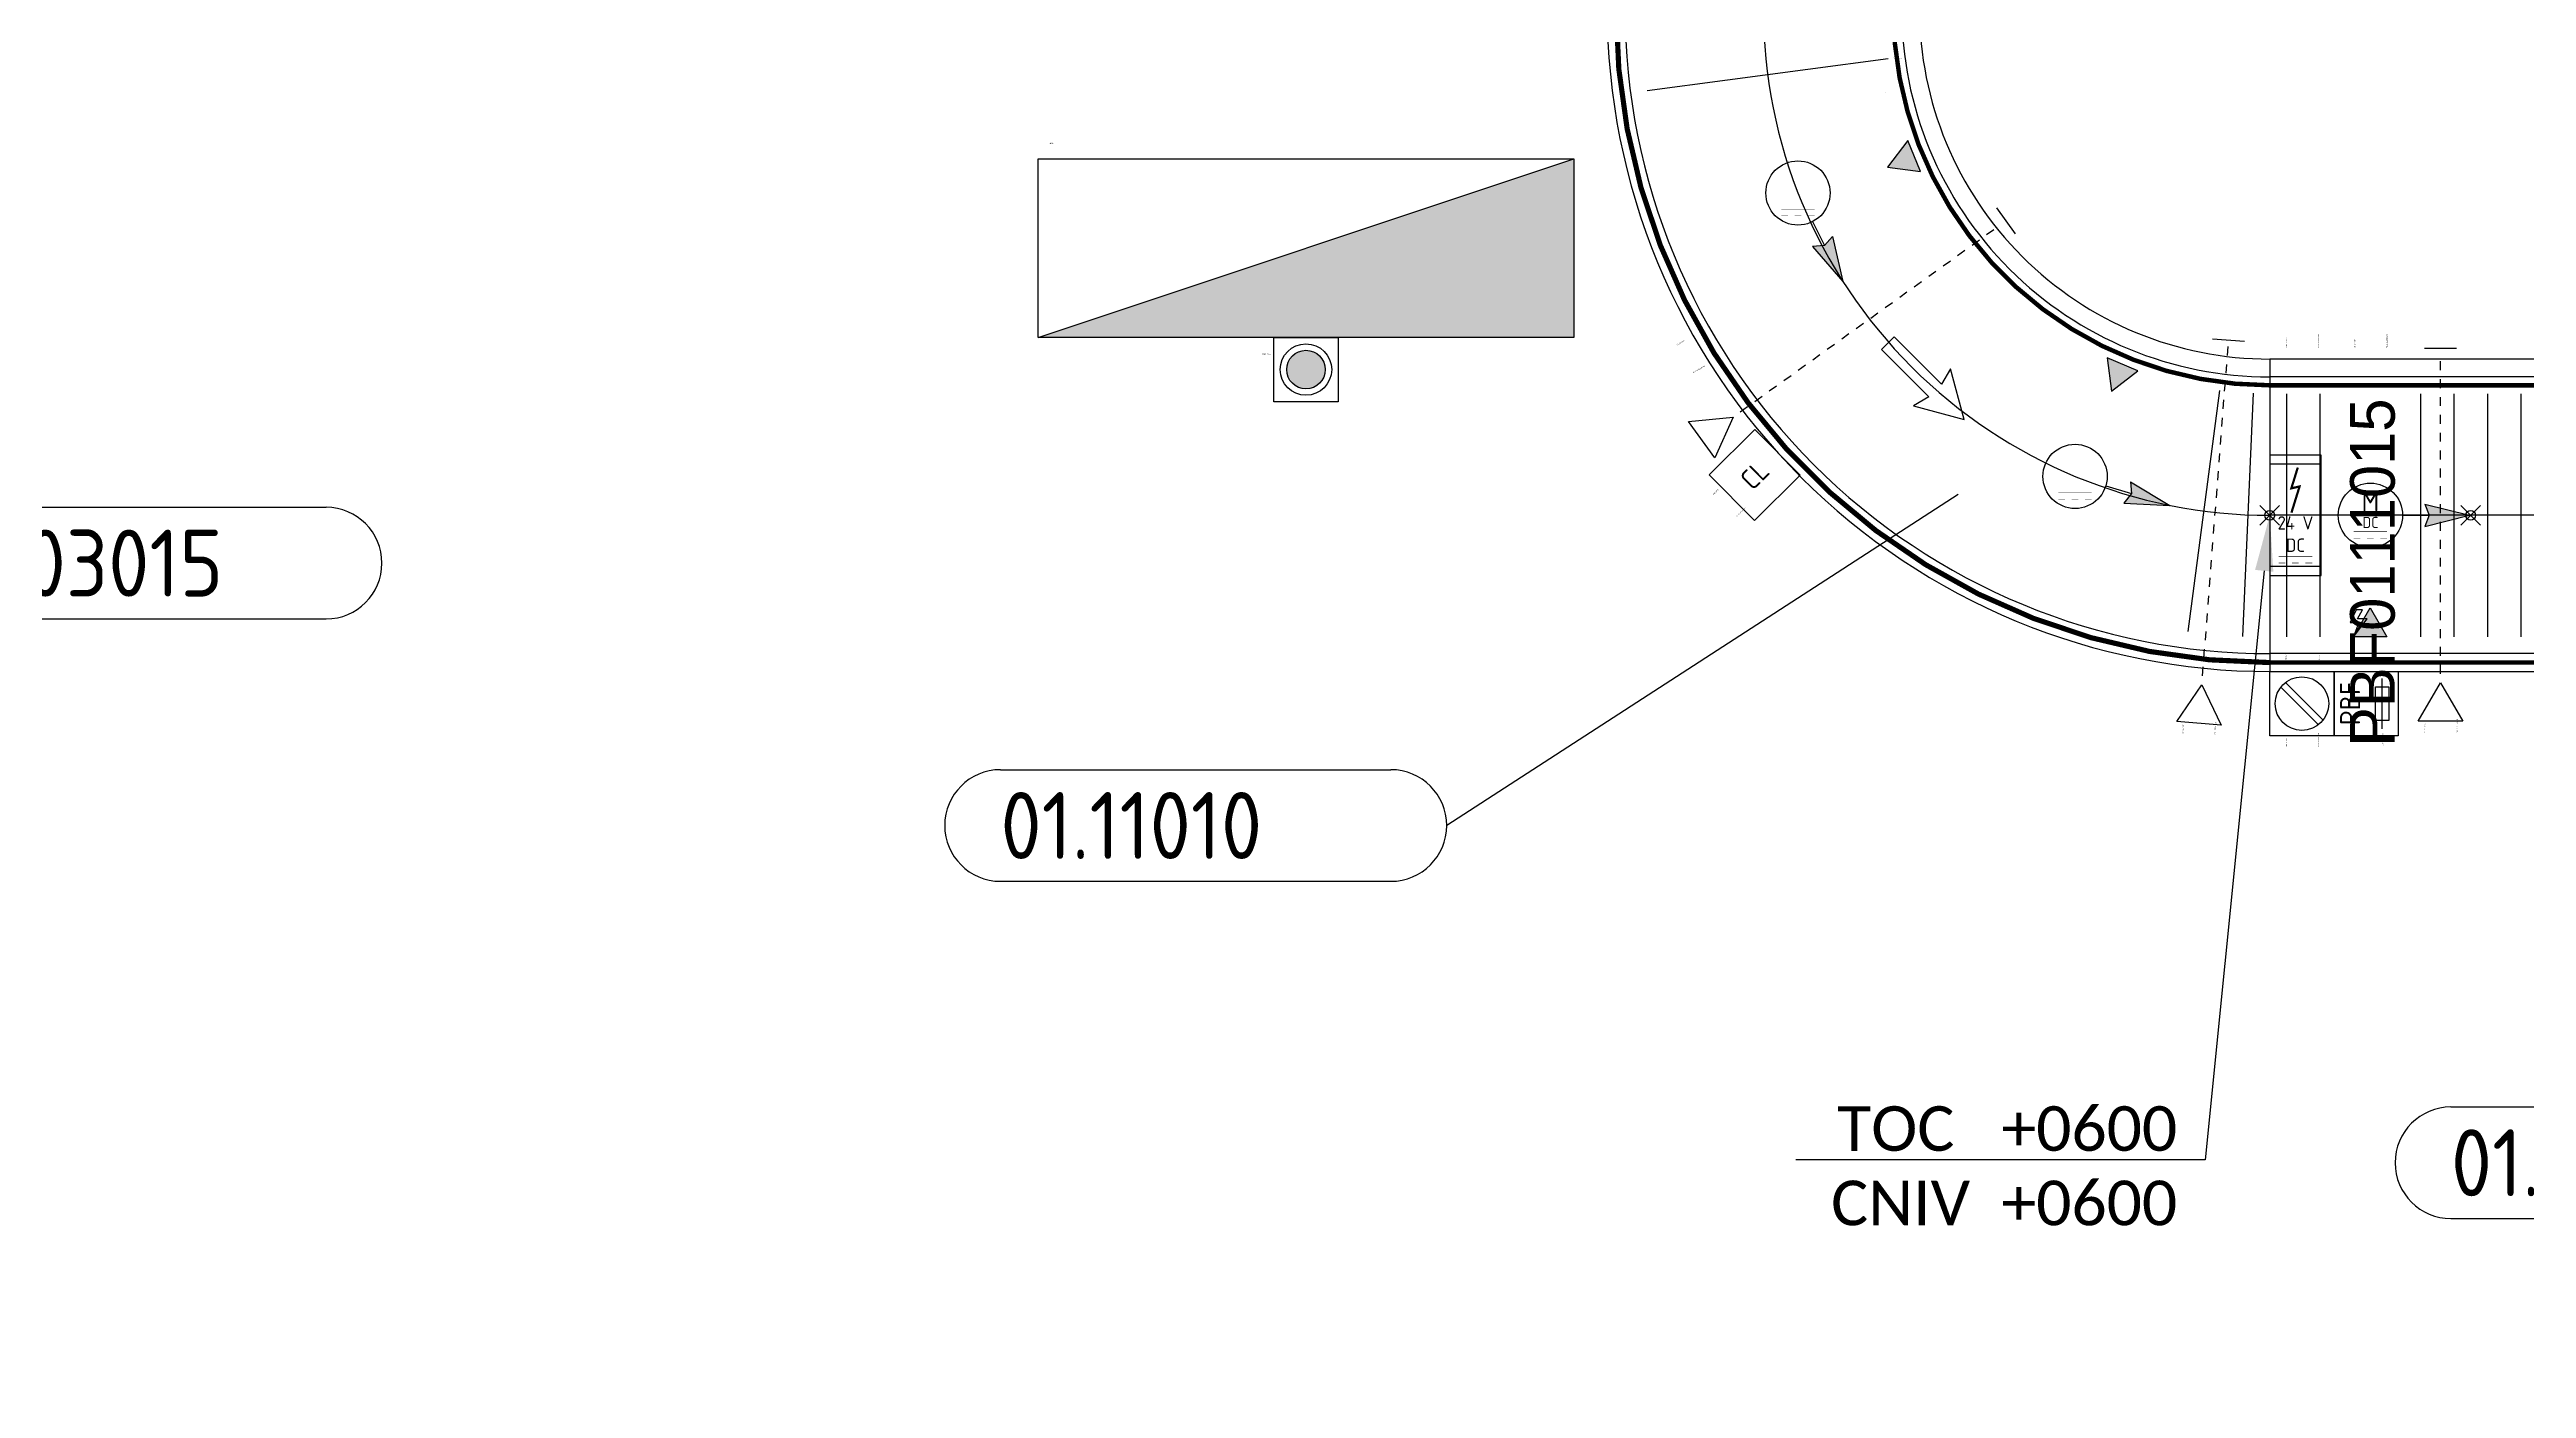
# Model space of a CAD drawing. Header units: millimetres. Extents: x -237058 to -184775, y -34272 to -10386.
# Drawn here: x -217134 to -211584, y -23272 to -20272 of the extents above; entities that cross this region are included whole.
import ezdxf
from ezdxf import colors
from ezdxf.entities.mleader import LeaderData, LeaderLine
from ezdxf.enums import TextEntityAlignment as Align
from ezdxf.math import Vec2, Vec3

# ---------------------------------------------------------------- set-up
doc = ezdxf.new("R2018")
doc.units = ezdxf.units.MM
doc.header["$PDMODE"] = 35
doc.header["$PDSIZE"] = 22
for name, color, linetype in [('0_SA-Comp_230V', 7, 'Continuous'), ('0_SA-Comp_400V', 7, 'Continuous'), ('0_SA-Comp_Cabinets', 7, 'Continuous'), ('0_SA-Comp_ICE', 4, 'Continuous'), ('0_SA-Comp_Profinet', 7, 'Continuous'), ('0_SA-Comp_Safety', 30, 'Continuous'), ('0_TOC+0600_conv_ICE', 7, 'Continuous'), ('conv_accumulation', 3, 'Continuous'), ('conv_beltside', 74, 'Continuous'), ('conv_centerline', 140, 'Continuous'), ('conv_direction', 30, 'Continuous'), ('conv_e-side', 12, 'Continuous'), ('conv_nodes', 7, 'Continuous'), ('conv_POSNR', 3, 'Continuous'), ('conv_speeds', 7, 'Continuous'), ('conv_type', 7, 'Continuous')]:
    doc.layers.add(name, color=color, linetype=linetype)
doc.layers.add('conv_textures', color=7, linetype='Continuous', true_color=0x5a6e7e)
doc.styles.add('ICE_25', font='calibri.ttf', dxfattribs={"height": 25})
doc.styles.add('Int_Kader_2.0', font='calibri.ttf', dxfattribs={"height": 2})
doc.styles.get("Standard").update_dxf_attribs({"font": 'isocp.shx'})

# ---------------------------------------------------------------- blocks, each defined once
blk = doc.blocks.new('ICE_sub-block_balloon_S')
at = {"layer": 'conv_POSNR'}
for p, q in [((-437.5, 125), (437.5, 125)), ((-437.5, -125), (437.5, -125))]:
    blk.add_line(p, q, dxfattribs=at)
for centre, start, end in [((-437.5, 0), 90, 270), ((437.5, 0), 270, 90)]:
    blk.add_arc(centre, 125, start, end, dxfattribs=at)
blk = doc.blocks.new('ICE_sub-block_direction')
at = {"layer": 'conv_direction'}
for p, q in [((75, 20), (64.6, 58.6)), ((64.6, 58.6), (166.2, 0)), ((-75, -20), (-75, 20)), ((-75, 20), (75, 20)), ((166.2, 0), (64.6, -58.6)), ((75, -20), (-75, -20)), ((64.6, -58.6), (75, -20))]:
    blk.add_line(p, q, dxfattribs=at)
blk = doc.blocks.new('ICE_sub-block_accumulation')
at = {"layer": 'conv_accumulation'}
h = blk.add_hatch(color=256, dxfattribs=at)
h.dxf.hatch_style = 1
h.paths.add_polyline_path([(0, 65), (-37.5, 0), (37.5, 0)])
for p, q in [((-37.5, 0), (0, 65)), ((0, 65), (37.5, 0)), ((37.5, 0), (-37.5, 0))]:
    blk.add_line(p, q, dxfattribs=at)
blk = doc.blocks.new('power_supply_sign')
blk.add_lwpolyline([(0, 0), (30.5, 40.8), (8.7, 40.8), (20.3, 60.9), (5.8, 60.9), (-7.4, 32.6), (11.9, 32.6)], close=True)
blk = doc.blocks.new('*U252')
for p, q in [((0, 250), (0, 210)), ((2800, 250), (0, 250)), ((2800, 210), (2800, 250)), ((0, 210), (0, -210)), ((2800, 210), (0, 210)), ((2800, -210), (2800, 210)), ((0, -210), (0, -250)), ((2800, -210), (0, -210)), ((2800, -250), (2800, -210)), ((0, -250), (2800, -250))]:
    blk.add_line(p, q)
at = {"layer": 'conv_beltside', "const_width": 10}
blk.add_lwpolyline([(0, 191.2), (2800, 191.2)], dxfattribs=at)
at = {"layer": 'conv_centerline'}
blk.add_line((0, 0), (2800, 0), dxfattribs=at)
at = {"layer": 'conv_e-side', "const_width": 10}
blk.add_lwpolyline([(0, 230), (2800, 230)], dxfattribs=at)
at = {"layer": 'conv_nodes'}
for p in [(0, 0), (700, 0), (1400, 0), (2100, 0), (2800, 0)]:
    blk.add_point(p, dxfattribs=at)
at = {"layer": 'conv_POSNR'}
blk.add_line((2215.6, 120.8), (2022.4, 1234.5), dxfattribs=at)
at = {"layer": 'conv_textures'}
for p, q in [((50, 172.5), (50, -172.5)), ((150, 172.5), (150, -172.5)), ((550, 172.5), (550, -172.5)), ((650, 172.5), (650, -172.5)), ((750, 172.5), (750, -172.5)), ((850, 172.5), (850, -172.5)), ((1250, 172.5), (1250, -172.5)), ((1350, 172.5), (1350, -172.5)), ((1450, 172.5), (1450, -172.5)), ((1550, 172.5), (1550, -172.5)), ((1950, 172.5), (1950, -172.5)), ((2050, 172.5), (2050, -172.5)), ((2150, 172.5), (2150, -172.5)), ((2250, 172.5), (2250, -172.5)), ((2650, 172.5), (2650, -172.5)), ((2750, 172.5), (2750, -172.5))]:
    blk.add_line(p, q, dxfattribs=at)
at = {"rotation": 90.00000000000001}
blk.add_blockref('ICE_sub-block_balloon_S', (2022.4, 1797), dxfattribs=at)
for name, p in [('ICE_sub-block_direction', (1400, 0)), ('ICE_sub-block_direction', (1400, 0)), ('ICE_sub-block_accumulation', (350, -172.5)), ('ICE_sub-block_accumulation', (1050, -172.5)), ('ICE_sub-block_accumulation', (1750, -172.5)), ('ICE_sub-block_accumulation', (2450, -172.5)), ('power_supply_sign', (200, -172.5))]:
    blk.add_blockref(name, p)
at = {"layer": 'conv_POSNR', "flags": 8}
blk.add_attdef('position_number', (2097.4, 1359.5), '', height=150, rotation=90, dxfattribs=at)
at = {"layer": 'conv_speeds', "lineweight": 30, "flags": 2}
for tag, p in [('v', (50, -210)), ('a', (125, -210))]:
    blk.add_attdef(tag, text='', height=25, rotation=270, dxfattribs=at).set_placement(p, align=Align.MIDDLE_RIGHT)
at = {"layer": 'conv_type', "style": 'ICE_25', "flags": 10}
blk.add_attdef('identifier', (15, -242.5), '', height=25, dxfattribs=at)
blk = doc.blocks.new('*U264')
for p, q in [((0, 350), (0, 310)), ((1800, 350), (0, 350)), ((1800, 310), (1800, 350)), ((0, 310), (0, -310)), ((1800, 310), (0, 310)), ((1800, -310), (1800, 310)), ((0, -310), (0, -350)), ((1800, -310), (0, -310)), ((1800, -350), (1800, -310)), ((0, -350), (1800, -350))]:
    blk.add_line(p, q)
at = {"layer": 'conv_beltside', "const_width": 10}
blk.add_lwpolyline([(0, 291.2), (1800, 291.2)], dxfattribs=at)
at = {"layer": 'conv_centerline'}
blk.add_line((1800, 0), (0, 0), dxfattribs=at)
at = {"layer": 'conv_e-side', "const_width": 10}
blk.add_lwpolyline([(0, -330), (1800, -330)], dxfattribs=at)
at = {"layer": 'conv_nodes'}
for p in [(450, 0), (900, 0), (1350, 0), (1800, 0), (0, 0)]:
    blk.add_point(p, dxfattribs=at)
at = {"layer": 'conv_POSNR'}
blk.add_line((1399.3, -1410.6), (1506.3, -231.5), dxfattribs=at)
at = {"layer": 'conv_textures'}
for p, q in [((37.5, 272.5), (37.5, -272.5)), ((112.5, 272.5), (112.5, -272.5)), ((337.5, 272.5), (337.5, -272.5)), ((412.5, 272.5), (412.5, -272.5)), ((487.5, 272.5), (487.5, -272.5)), ((562.5, 272.5), (562.5, -272.5)), ((787.5, 272.5), (787.5, -272.5)), ((862.5, 272.5), (862.5, -272.5)), ((937.5, 272.5), (937.5, -272.5)), ((1012.5, 272.5), (1012.5, -272.5)), ((1237.5, 272.5), (1237.5, -272.5)), ((1312.5, 272.5), (1312.5, -272.5)), ((1387.5, 272.5), (1387.5, -272.5)), ((1462.5, 272.5), (1462.5, -272.5)), ((1687.5, 272.5), (1687.5, -272.5)), ((1762.5, 272.5), (1762.5, -272.5))]:
    blk.add_line(p, q, dxfattribs=at)
for name, p in [('power_supply_sign', (187.5, -272.5)), ('ICE_sub-block_balloon_S', (843.4, -1450.6))]:
    blk.add_blockref(name, p)
at = {"layer": 'conv_accumulation'}
for p in [(225, -272.5), (675, -272.5), (1125, -272.5), (1575, -272.5)]:
    blk.add_blockref('ICE_sub-block_accumulation', p, dxfattribs=at)
at = {"layer": 'conv_direction'}
blk.add_blockref('ICE_sub-block_direction', (900, 0), dxfattribs=at)
blk.add_blockref('ICE_sub-block_direction', (900, 0), dxfattribs=at)
at = {"layer": 'conv_POSNR', "flags": 8}
blk.add_attdef('position_number', (405.9, -1525.6), '', height=150, dxfattribs=at)
at = {"layer": 'conv_speeds', "lineweight": 30, "flags": 2}
for tag, p in [('v', (37.5, -310)), ('a', (112.5, -310))]:
    blk.add_attdef(tag, text='', height=25, rotation=270, dxfattribs=at).set_placement(p, align=Align.MIDDLE_RIGHT)
at = {"layer": 'conv_type', "style": 'ICE_25', "flags": 10}
blk.add_attdef('identifier', (15, -342.5), '', height=25, dxfattribs=at)
blk = doc.blocks.new('*U266')
for p, q in [((785, 1135), (825, 1135)), ((825, 1135), (1445, 1135)), ((1445, 1135), (1485, 1135)), ((0, 350), (0, 310)), ((0, 310), (0, -310)), ((0, -310), (0, -350))]:
    blk.add_line(p, q)
for radius in [1485, 1445, 825, 785]:
    blk.add_arc((0, 1135), radius, 270, 0)
at = {"layer": 'conv_beltside', "const_width": 10}
blk.add_lwpolyline([(843.8, 1135, -0.414214), (0, 291.2)], format="xyb", dxfattribs=at)
at = {"layer": 'conv_centerline'}
blk.add_arc((0, 1135), 1135, 270, 0, dxfattribs=at)
at = {"layer": 'conv_e-side', "const_width": 11.6}
blk.add_lwpolyline([(1465, 1135, -0.414214), (0, -330)], format="xyb", dxfattribs=at)
at = {"layer": 'conv_nodes'}
for p in [(1135, 1135), (0, 0)]:
    blk.add_point(p, dxfattribs=at)
at = {"layer": 'conv_POSNR'}
blk.add_line((1088.4, 436.5), (1830, -709.4), dxfattribs=at)
at = {"layer": 'conv_textures'}
for p, q in [((861.7, 1097.4), (1406.2, 1073.6)), ((855.1, 1022.4), (1395.5, 951.3)), ((112.6, 279.9), (183.7, -260.5)), ((37.6, 273.3), (61.4, -271.2))]:
    blk.add_line(p, q, dxfattribs=at)
at = {"xscale": -1}
for p, rotation in [((796.8, 804.9), 247.5000000000001), ((330.1, 338.2), 202.5000000000001)]:
    blk.add_blockref('ICE_sub-block_accumulation', p, dxfattribs=dict(at, rotation=rotation))
at = {"xscale": -0.0009999999999999434, "yscale": 0.0009999999999999434, "zscale": 0.0009999999999999434, "rotation": 180}
blk.add_blockref('power_supply_sign', (187.6, 273.3), dxfattribs=at)
at = {"rotation": 90.00000000000001}
blk.add_blockref('ICE_sub-block_balloon_S', (1830, -1271.9), dxfattribs=at)
at = {"layer": 'conv_direction', "xscale": -1, "rotation": 225}
blk.add_blockref('ICE_sub-block_direction', (802.6, 332.4), dxfattribs=at)
at = {"layer": 'conv_POSNR', "flags": 8}
blk.add_attdef('position_number', (1905, -1709.4), '', height=150, rotation=90, dxfattribs=at)
at = {"layer": 'conv_speeds', "lineweight": 30, "flags": 2}
for tag, p in [('v', (37.6, 310)), ('a', (112.6, 310))]:
    blk.add_attdef(tag, text='', height=25, rotation=270, dxfattribs=at).set_placement(p, align=Align.MIDDLE_LEFT)
at = {"layer": 'conv_type', "style": 'ICE_25', "flags": 10}
blk.add_attdef('identifier', (38.4, -344.4), '', height=25, rotation=7.5, dxfattribs=at)
blk = doc.blocks.new('*U43')
at = {"ltscale": 0.5}
blk.add_lwpolyline([(-72, 72), (72, 72), (72, -72), (-72, -72)], close=True, dxfattribs=at)
at = {"insert": (0, 0), "char_height": 45, "width": 90.621, "attachment_point": 5, "rotation": 270}
blk.add_mtext('\\pxqc;CL', dxfattribs=at)
at = {"lineweight": 30, "flags": 19}
for tag, p in [('EPLAN_REF', (-36, 97.1)), ('FUNC_REF', (36, 96.9))]:
    blk.add_attdef(tag, text='', height=50, rotation=269.9158, dxfattribs=at).set_placement(p, align=Align.MIDDLE_RIGHT)
blk = doc.blocks.new('*U290')
at = {"ltscale": 0.5}
h = blk.add_hatch(color=256, dxfattribs=at)
h.dxf.hatch_style = 1
h.paths.add_polyline_path([(117.7, 59.7), (120.1, 32.9), (198, 100.4), (97.5, 77.5)])
blk.add_line((64.2, 32.6), (117.7, 59.7))
for p, q in [((97.5, 77.5), (198, 100.4)), ((97.5, 77.5), (117.7, 59.7)), ((117.7, 59.7), (120.1, 32.9)), ((120.1, 32.9), (198, 100.4))]:
    blk.add_line(p, q, dxfattribs=at)
at = {"ltscale": 0.5, "const_width": 1}
for points in [[(36, -37.5), (36, 37.5)], [(51, 22.5), (51, 37.5)], [(51, -7.5), (51, 7.5)], [(51, -37.5), (51, -22.5)]]:
    blk.add_lwpolyline(points, dxfattribs=at)
blk.add_circle((0, 0), 72)
at = {"lineweight": 30, "flags": 5}
for tag, p in [('FUNC_REF', (339.6, -272.5)), ('EPLAN_REF', (401.9, -236.5))]:
    blk.add_attdef(tag, text='', height=50, rotation=120, dxfattribs=at).set_placement(p, align=Align.MIDDLE_RIGHT)
blk = doc.blocks.new('*U291')
at = {"ltscale": 0.5}
h = blk.add_hatch(color=256, dxfattribs=at)
h.dxf.hatch_style = 1
h.paths.add_polyline_path([(38.7, 126.2), (59.7, 109.3), (65.1, 212.2), (11.9, 124)])
for p, q in [((11.9, 124), (65.1, 212.2)), ((59.7, 109.3), (65.1, 212.2)), ((11.9, 124), (38.7, 126.2)), ((38.7, 126.2), (59.7, 109.3))]:
    blk.add_line(p, q, dxfattribs=at)
blk.add_line((21.1, 68.8), (38.7, 126.2))
at = {"ltscale": 0.5, "const_width": 1}
for points in [[(36, -37.5), (36, 37.5)], [(51, 22.5), (51, 37.5)], [(51, -7.5), (51, 7.5)], [(51, -37.5), (51, -22.5)]]:
    blk.add_lwpolyline(points, dxfattribs=at)
blk.add_circle((0, 0), 72)
at = {"lineweight": 30, "flags": 10}
for tag, p in [('EPLAN_REF', (357.7, -115.2)), ('FUNC_REF', (331.6, -182.4))]:
    blk.add_attdef(tag, text='', height=50, rotation=158.7959, dxfattribs=at).set_placement(p, align=Align.MIDDLE_RIGHT)
blk = doc.blocks.new('*U86')
at = {"ltscale": 0.5}
for p, q in [((0, 0), (19.1, 98.2)), ((19.1, 98.2), (94.6, 32.5)), ((94.6, 32.5), (0, 0)), ((-466.8, -591.6), (-521.1, -544.3))]:
    blk.add_line(p, q, dxfattribs=at)
for p, q in [((-39.4, -45.3), (-52.5, -60.4)), ((-13.1, -15.1), (-26.2, -30.2)), ((-91.9, -105.6), (-105, -120.7)), ((-65.6, -75.5), (-78.7, -90.5)), ((-144.4, -166), (-157.5, -181.1)), ((-118.1, -135.8), (-131.2, -150.9)), ((-170.6, -196.2), (-183.7, -211.3)), ((-223.1, -256.6), (-236.2, -271.6)), ((-196.9, -226.4), (-210, -241.5)), ((-275.6, -316.9), (-288.7, -332)), ((-249.4, -286.7), (-262.5, -301.8)), ((-328.1, -377.3), (-341.2, -392.4)), ((-301.9, -347.1), (-315, -362.2)), ((-380.6, -437.6), (-393.7, -452.7)), ((-354.4, -407.5), (-367.5, -422.6)), ((-433.1, -498), (-446.2, -513.1)), ((-406.9, -467.8), (-420, -482.9)), ((-459.4, -528.2), (-472.5, -543.3))]:
    blk.add_line(p, q)
at = {"lineweight": 30, "flags": 55}
for tag, p in [('EPLAN_REF', (46.1, 107.8)), ('FUNC_REF', (100.4, 60.6))]:
    blk.add_attdef(tag, text='', height=50, rotation=228.9869, dxfattribs=at).set_placement(p, align=Align.MIDDLE_RIGHT)
blk = doc.blocks.new('*U87')
at = {"ltscale": 0.5}
for p, q in [((0, 0), (82.9, 55.9)), ((82.9, 55.9), (89.9, -43.9)), ((89.9, -43.9), (0, 0)), ((-770.5, -89.8), (-775.5, -17.9))]:
    blk.add_line(p, q, dxfattribs=at)
for p, q in [((-738.2, -51.4), (-758.2, -52.8)), ((-698.3, -48.6), (-718.3, -50)), ((-658.4, -45.9), (-678.4, -47.2)), ((-618.5, -43.1), (-638.5, -44.5)), ((-578.6, -40.3), (-598.5, -41.7)), ((-538.7, -37.5), (-558.6, -38.9)), ((-498.8, -34.7), (-518.7, -36.1)), ((-458.9, -32), (-478.8, -33.4)), ((-419, -29.2), (-438.9, -30.6)), ((-379.1, -26.4), (-399, -27.8)), ((-339.2, -23.6), (-359.1, -25)), ((-299.3, -20.8), (-319.2, -22.2)), ((-259.4, -18.1), (-279.3, -19.5)), ((-219.5, -15.3), (-239.4, -16.7)), ((-179.6, -12.5), (-199.5, -13.9)), ((-139.7, -9.7), (-159.6, -11.1)), ((-99.8, -6.9), (-119.7, -8.3)), ((-59.9, -4.2), (-79.8, -5.6)), ((-20, -1.4), (-39.9, -2.8))]:
    blk.add_line(p, q)
at = {"lineweight": 30, "flags": 29}
for tag, p in [('EPLAN_REF', (108.6, 43.8)), ('FUNC_REF', (114.1, -28))]:
    blk.add_attdef(tag, text='', height=50, rotation=184.3694, dxfattribs=at).set_placement(p, align=Align.MIDDLE_RIGHT)
blk = doc.blocks.new('*U92')
at = {"color": 30, "true_color": 0xf8991e}
for points in [[(-57.5, -135), (57.5, -135), (57.5, 135), (-57.5, 135)], [(-57.5, 115), (57.5, 115), (57.5, 135), (-57.5, 135)], [(-57.5, -135), (57.5, -135), (57.5, -115), (-57.5, -115)]]:
    blk.add_lwpolyline(points, close=True, dxfattribs=at)
at = {"color": 3, "const_width": 5}
blk.add_lwpolyline([(5.2, 107), (-9.2, 60.4), (9.2, 64.6), (-9, 5.8)], dxfattribs=at)
at = {"ltscale": 0.5, "const_width": 1}
for points in [[(-37.5, -92), (37.5, -92)], [(-37.5, -107), (-22.5, -107)], [(-7.5, -107), (7.5, -107)], [(22.5, -107), (37.5, -107)]]:
    blk.add_lwpolyline(points, dxfattribs=at)
at = {"ltscale": 0.5, "insert": (0, -42), "char_height": 30, "attachment_point": 5}
blk.add_mtext_dynamic_manual_height_columns('\\pxqc;24 V\\PDC', width=115, gutter_width=6.25, heights=[0], dxfattribs=at)
at = {"lineweight": 30}
for tag, p in [('FUNC_REF', (-21.5, 375)), ('EPLAN_REF', (50.5, 375))]:
    blk.add_attdef(tag, text='', height=50, rotation=90, dxfattribs=at).set_placement(p, align=Align.MIDDLE_LEFT)
blk = doc.blocks.new('*U95')
at = {"ltscale": 0.5}
for p, q in [((-36, 749.2), (36, 749.2)), ((-50, -86.6), (0, 0)), ((0, 0), (50, -86.6)), ((50, -86.6), (-50, -86.6))]:
    blk.add_line(p, q, dxfattribs=at)
for p, q in [((0, 700), (0, 720)), ((0, 660), (0, 680)), ((0, 620), (0, 640)), ((0, 580), (0, 600)), ((0, 540), (0, 560)), ((0, 500), (0, 520)), ((0, 460), (0, 480)), ((0, 420), (0, 440)), ((0, 380), (0, 400)), ((0, 340), (0, 360)), ((0, 300), (0, 320)), ((0, 260), (0, 280)), ((0, 220), (0, 240)), ((0, 180), (0, 200)), ((0, 140), (0, 160)), ((0, 100), (0, 120)), ((0, 60), (0, 80)), ((0, 20), (0, 40))]:
    blk.add_line(p, q)
at = {"lineweight": 30, "flags": 42}
for tag, p in [('FUNC_REF', (-36, -111.6)), ('EPLAN_REF', (36, -111.6))]:
    blk.add_attdef(tag, text='', height=50, rotation=90, dxfattribs=at).set_placement(p, align=Align.MIDDLE_RIGHT)
blk = doc.blocks.new('*U91')
at = {"ltscale": 0.5}
h = blk.add_hatch(color=256, dxfattribs=at)
h.dxf.hatch_style = 1
h.paths.add_polyline_path([(132, 0), (122, -25), (222, 0), (122, 25)])
blk.add_line((72, 0), (132, 0))
for p, q in [((122, 25), (132, 0)), ((122, 25), (222, 0)), ((132, 0), (122, -25)), ((122, -25), (222, 0))]:
    blk.add_line(p, q, dxfattribs=at)
at = {"ltscale": 0.5, "const_width": 1}
for points in [[(-37.5, -36), (37.5, -36)], [(-37.5, -51), (-22.5, -51)], [(-7.5, -51), (7.5, -51)], [(22.5, -51), (37.5, -51)]]:
    blk.add_lwpolyline(points, dxfattribs=at)
blk.add_circle((0, 0), 72)
at = {"ltscale": 0.5, "attachment_point": 5}
for s, insert, char_height in [('\\pxqc;M', (0, 31), 45), ('\\pxqc;DC', (0, -16), 25)]:
    blk.add_mtext_dynamic_manual_height_columns(s, width=43.774, gutter_width=6.25, heights=[0], dxfattribs=dict(at, insert=insert, char_height=char_height))
at = {"lineweight": 30, "flags": 8}
for tag, p in [('FUNC_REF', (-36, 375)), ('EPLAN_REF', (36, 375))]:
    blk.add_attdef(tag, text='', height=50, rotation=90, dxfattribs=at).set_placement(p, align=Align.MIDDLE_LEFT)
blk = doc.blocks.new('*U46')
for p, q in [((36.8, -47.4), (-47.4, 36.8)), ((47.4, -36.8), (-36.8, 47.4))]:
    blk.add_line(p, q)
at = {"ltscale": 0.5}
blk.add_lwpolyline([(-72, 72), (72, 72), (72, -72), (-72, -72)], close=True, dxfattribs=at)
blk.add_circle((0, 0), 60)
at = {"lineweight": 30, "flags": 14}
for tag, p in [('FUNC_REF', (-36, -97)), ('EPLAN_REF', (36, -97))]:
    blk.add_attdef(tag, text='', height=50, rotation=90, dxfattribs=at).set_placement(p, align=Align.MIDDLE_RIGHT)
blk = doc.blocks.new('*U176')
h = blk.add_hatch(color=256)
h.dxf.hatch_style = 1
h.paths.add_polyline_path([(1200, -400), (1200, 0), (0, -400)])
blk.add_line((0, -400), (1200, 0))
blk.add_lwpolyline([(0, 0), (1200, 0), (1200, -400), (0, -400)], close=True)
at = {"lineweight": 30, "flags": 104}
blk.add_attdef('FUNC_REF', text='', height=50, dxfattribs=at).set_placement((25, 36), align=Align.MIDDLE_LEFT)
blk = doc.blocks.new('*U240')
h = blk.add_hatch(color=256)
h.dxf.hatch_style = 1
h.paths.add_polyline_path([(43.2, 0, 1), (-43.2, 0, 1)])
at = {"ltscale": 0.5}
blk.add_lwpolyline([(-72, 72), (72, 72), (72, -72), (-72, -72)], close=True, dxfattribs=at)
for radius in [57.6, 43.2]:
    blk.add_circle((0, 0), radius)
at = {"lineweight": 30, "flags": 63}
for tag, p in [('EPLAN_REF', (-36, 97)), ('FUNC_REF', (36, 97))]:
    blk.add_attdef(tag, text='', height=50, rotation=270, dxfattribs=at).set_placement(p, align=Align.MIDDLE_RIGHT)
blk = doc.blocks.new('*U473')
at = {"ltscale": 0.5}
for p, q in [((-56.25, -36), (56.25, -36)), ((-37.5, -21), (37.5, -21)), ((-37.5, -51), (-37.5, -21)), ((37.5, -51), (-37.5, -51)), ((37.5, -21), (37.5, -51))]:
    blk.add_line(p, q, dxfattribs=at)
blk.add_lwpolyline([(-72, 72), (72, 72), (72, -72), (-72, -72)], close=True, dxfattribs=at)
at = {"insert": (0, 36), "char_height": 45, "attachment_point": 5}
blk.add_mtext_dynamic_manual_height_columns('PBF', width=150, gutter_width=12.5, heights=[0], dxfattribs=at)
at = {"lineweight": 30, "flags": 104}
for tag, p in [('FUNC_REF', (-97, 36)), ('EPLAN_REF', (-97, -36))]:
    blk.add_attdef(tag, text='', height=50, dxfattribs=at).set_placement(p, align=Align.MIDDLE_RIGHT)

msp = doc.modelspace()

# ---------------------------------------------------------------- block references
at = {"layer": '0_SA-Comp_230V'}
ref = msp.add_blockref('*U92', (-212101.6, -21315.8), dxfattribs=at)
lines = msp.add_mtext('PM24_0111015', dxfattribs={"layer": '0', "insert": (-212123.1, -20940.8), "char_height": 2.5, "attachment_point": 1, "rotation": 90})
ref.add_attrib('FUNC_REF', '', (-212123.1, -20940.8)).embed_mtext(lines)
lines = msp.add_mtext('=Z01+11015-300U3', dxfattribs={"layer": '0', "insert": (-212051.1, -20940.8), "char_height": 2.5, "attachment_point": 1, "rotation": 90})
ref.add_attrib('EPLAN_REF', '', (-212051.1, -20940.8)).embed_mtext(lines)
ref = msp.add_blockref('*U46', (-212087.1, -21737.8), dxfattribs=at)
lines = msp.add_mtext('MS0111015', dxfattribs={"layer": '0', "insert": (-212123.1, -21834.8), "char_height": 2.5, "attachment_point": 1, "rotation": 90})
ref.add_attrib('FUNC_REF', '', (-212123.1, -21834.8), dxfattribs={"flags": 14}).embed_mtext(lines)
lines = msp.add_mtext('=Z01+11015-300S4', dxfattribs={"layer": '0', "insert": (-212051.1, -21834.8), "char_height": 2.5, "attachment_point": 1, "rotation": 90})
ref.add_attrib('EPLAN_REF', '', (-212051.1, -21834.8), dxfattribs={"flags": 14}).embed_mtext(lines)
at = {"layer": '0_SA-Comp_400V'}
ref = msp.add_blockref('*U473', (-211943.1, -21737.8), dxfattribs=dict(at, rotation=90))
lines = msp.add_mtext('PBF0111015', dxfattribs={"layer": '0', "insert": (-211979.1, -21834.8), "char_height": 100, "attachment_point": 1, "rotation": 90})
ref.add_attrib('FUNC_REF', '', (-211979.1, -21834.8), dxfattribs={"flags": 32}).embed_mtext(lines)
lines = msp.add_mtext('=Z01+11015-200U0', dxfattribs={"layer": '0', "insert": (-211907.1, -21834.8), "char_height": 2.5, "attachment_point": 1, "rotation": 90})
ref.add_attrib('EPLAN_REF', '', (-211907.1, -21834.8), dxfattribs={"flags": 32}).embed_mtext(lines)
at = {"layer": '0_SA-Comp_Cabinets'}
ref = msp.add_blockref('*U176', (-214918.9, -20517.3), dxfattribs=at)
lines = msp.add_mtext('MC01', dxfattribs={"layer": '0', "insert": (-214893.9, -20481.3), "char_height": 2.5, "attachment_point": 1})
ref.add_attrib('FUNC_REF', '', (-214893.9, -20481.3), dxfattribs={"flags": 104}).embed_mtext(lines)
at = {"layer": '0_SA-Comp_ICE'}
ref = msp.add_blockref('*U290', (-213216.4, -20593.7), dxfattribs=dict(at, rotation=270))
lines = msp.add_mtext('M1_0111010', dxfattribs={"layer": '0', "insert": (-213488.9, -20933.3), "char_height": 2.5, "attachment_point": 1, "rotation": 30})
ref.add_attrib('FUNC_REF', '', (-213488.9, -20933.3), dxfattribs={"flags": 32}).embed_mtext(lines)
lines = msp.add_mtext('=Z01+11010-502M2', dxfattribs={"layer": '0', "insert": (-213452.9, -20995.6), "char_height": 2.5, "attachment_point": 1, "rotation": 30})
ref.add_attrib('EPLAN_REF', '', (-213452.9, -20995.6), dxfattribs={"flags": 32}).embed_mtext(lines)
for name, p, rotation in [('*U86', (-213361.9, -21095.7), 166.7402151806125), ('*U291', (-212595.5, -21228.6), 270)]:
    msp.add_blockref(name, p, dxfattribs=dict(at, rotation=rotation))
ref = msp.add_blockref('*U87', (-212311.2, -21695.5), dxfattribs=dict(at, rotation=261.5941376696818))
lines = msp.add_mtext('S2_0111010', dxfattribs={"layer": '0', "insert": (-212355.5, -21804.2), "char_height": 2.5, "attachment_point": 1, "rotation": 85.9636})
ref.add_attrib('FUNC_REF', '', (-212355.5, -21804.2), dxfattribs={"flags": 46}).embed_mtext(lines)
lines = msp.add_mtext('=Z01+11010-503B7', dxfattribs={"layer": '0', "insert": (-212283.7, -21809.3), "char_height": 2.5, "attachment_point": 1, "rotation": 85.9636})
ref.add_attrib('EPLAN_REF', '', (-212283.7, -21809.3), dxfattribs={"flags": 46}).embed_mtext(lines)
ref = msp.add_blockref('*U91', (-211933.6, -21315.8), dxfattribs=at)
lines = msp.add_mtext('M1_0111015', dxfattribs={"layer": '0', "insert": (-211969.6, -20940.8), "char_height": 2.5, "attachment_point": 1, "rotation": 90})
ref.add_attrib('FUNC_REF', '', (-211969.6, -20940.8), dxfattribs={"flags": 52}).embed_mtext(lines)
lines = msp.add_mtext('=Z01+11015-502M2', dxfattribs={"layer": '0', "insert": (-211897.6, -20940.8), "char_height": 2.5, "attachment_point": 1, "rotation": 90})
ref.add_attrib('EPLAN_REF', '', (-211897.6, -20940.8), dxfattribs={"flags": 52}).embed_mtext(lines)
ref = msp.add_blockref('*U95', (-211776.7, -21690.8), dxfattribs=at)
lines = msp.add_mtext('S1_0111015', dxfattribs={"layer": '0', "insert": (-211812.7, -21802.4), "char_height": 2.5, "attachment_point": 1, "rotation": 90})
ref.add_attrib('FUNC_REF', '', (-211812.7, -21802.4), dxfattribs={"flags": 42}).embed_mtext(lines)
lines = msp.add_mtext('=Z01+11015-503B2', dxfattribs={"layer": '0', "insert": (-211740.7, -21802.4), "char_height": 2.5, "attachment_point": 1, "rotation": 90})
ref.add_attrib('EPLAN_REF', '', (-211740.7, -21802.4), dxfattribs={"flags": 42}).embed_mtext(lines)
at = {"layer": '0_SA-Comp_Profinet'}
ref = msp.add_blockref('*U43', (-213313.4, -21225.6), dxfattribs=dict(at, rotation=134.9224223203896))
lines = msp.add_mtext('cl0111010', dxfattribs={"layer": '0', "insert": (-213407.5, -21268.5), "char_height": 2.5, "attachment_point": 1, "rotation": 44.8382})
ref.add_attrib('FUNC_REF', '', (-213407.5, -21268.5), dxfattribs={"flags": 26}).embed_mtext(lines)
lines = msp.add_mtext('=Z01+11010-501U2', dxfattribs={"layer": '0', "insert": (-213356.8, -21319.6), "char_height": 2.5, "attachment_point": 1, "rotation": 44.8382})
ref.add_attrib('EPLAN_REF', '', (-213356.8, -21319.6), dxfattribs={"flags": 26}).embed_mtext(lines)
at = {"layer": '0_SA-Comp_Safety'}
ref = msp.add_blockref('*U240', (-214318.9, -20989.3), dxfattribs=dict(at, rotation=90))
lines = msp.add_mtext('EMS_MC01', dxfattribs={"layer": '0', "insert": (-214415.9, -20953.3), "char_height": 2.5, "attachment_point": 1})
ref.add_attrib('FUNC_REF', '', (-214415.9, -20953.3), dxfattribs={"flags": 72}).embed_mtext(lines)
at = {"layer": '0_TOC+0600_conv_ICE'}
ref = msp.add_blockref('*U252', (-218749.1, -19400.5), dxfattribs=dict(at, rotation=270))
ref.add_attrib('position_number', '01.03015', (-217389.6, -21497.9), dxfattribs={"layer": 'conv_POSNR', "height": 150})
lines = msp.add_mtext('v = 0.50 (m/s)', dxfattribs={"layer": 'conv_speeds', "insert": (-218959.1, -19450.5), "char_height": 2.5, "attachment_point": 1, "rotation": 180})
ref.add_attrib('v', '', (-218959.1, -19450.5)).embed_mtext(lines)
lines = msp.add_mtext('a = 1.0 (m/s²)', dxfattribs={"layer": 'conv_speeds', "insert": (-218959.1, -19525.5), "char_height": 2.5, "attachment_point": 1, "rotation": 180})
ref.add_attrib('a', '', (-218959.1, -19525.5)).embed_mtext(lines)
ref = msp.add_blockref('*U266', (-213294.1, -20180.8), dxfattribs=dict(at, rotation=270))
ref.add_attrib('position_number', '01.11010', (-215003.5, -22085.8), dxfattribs={"layer": 'conv_POSNR', "height": 150})
lines = msp.add_mtext('v = 0.50 (m/s)', dxfattribs={"layer": 'conv_speeds', "insert": (-212984.1, -20218.4), "char_height": 2.5, "attachment_point": 1, "rotation": 180})
ref.add_attrib('v', '', (-212984.1, -20218.4)).embed_mtext(lines)
lines = msp.add_mtext('a = 1.0 (m/s²)', dxfattribs={"layer": 'conv_speeds', "insert": (-212984.1, -20293.4), "char_height": 2.5, "attachment_point": 1, "rotation": 180})
ref.add_attrib('a', '', (-212984.1, -20293.4)).embed_mtext(lines)
ref = msp.add_blockref('*U264', (-212159.1, -21315.8), dxfattribs=at)
ref.add_attrib('position_number', '01.11015', (-211753.2, -22841.4), dxfattribs={"layer": 'conv_POSNR', "height": 150})
lines = msp.add_mtext('v = 0.50 (m/s)', dxfattribs={"layer": 'conv_speeds', "insert": (-212121.6, -21625.8), "char_height": 2.5, "attachment_point": 1, "rotation": 270})
ref.add_attrib('v', '', (-212121.6, -21625.8), dxfattribs={"flags": 2}).embed_mtext(lines)
lines = msp.add_mtext('a = 1.0 (m/s²)', dxfattribs={"layer": 'conv_speeds', "insert": (-212046.6, -21625.8), "char_height": 2.5, "attachment_point": 1, "rotation": 270})
ref.add_attrib('a', '', (-212046.6, -21625.8), dxfattribs={"flags": 2}).embed_mtext(lines)

# ---------------------------------------------------------------- leaders
ml = msp.add_multileader_mtext('Standard', dxfattribs=at)
ml.set_content('TOC  ^I+0600^JCNIV  +0600', color=256, style='Int_Kader_2.0')
ml.set_leader_properties(color=256)
ml.build(insert=Vec2(0, 0))
ml.multileader.update_dxf_attribs({"text_right_attachment_type": 6, "dogleg_length": 1, "arrow_head_size": 125, "scale": 50})
ctx = ml.context
ctx.base_point, ctx.scale, ctx.char_height, ctx.arrow_head_size, ctx.landing_gap_size, ctx.plane_origin = Vec3(-213166.1, -22690.6), 50, 100, 125, 12.5, Vec3(-212093.9, -21249.9)
ctx.right_attachment, ctx.text_align_type = 6, 2
notes = []
notes.append((ctx, [(1, (1, 1, 0), (-212304.1, -22759.8), (-1, 0), 50, [(0, [(-212159.1, -21315.8)], 0, [])])]))
ctx.mtext.insert, ctx.mtext.alignment, ctx.mtext.flow_direction = Vec3(-212366.6, -22639.8), 3, 5
for ctx, leaders in notes:
    for number, flags, end, landing, length, lines in leaders:
        leader = LeaderData()
        leader.index, (leader.has_last_leader_line, leader.has_dogleg_vector, leader.attachment_direction) = number, flags
        leader.last_leader_point, leader.dogleg_vector, leader.dogleg_length = Vec3(end), Vec3(landing), length
        for number, points, colour, breaks in lines:
            line = LeaderLine()
            line.index, line.vertices, line.color, line.breaks = number, Vec3.list(points), colors.encode_raw_color(colour), breaks
            leader.lines.append(line)
        ctx.leaders.append(leader)

doc.saveas('drawing.dxf')
